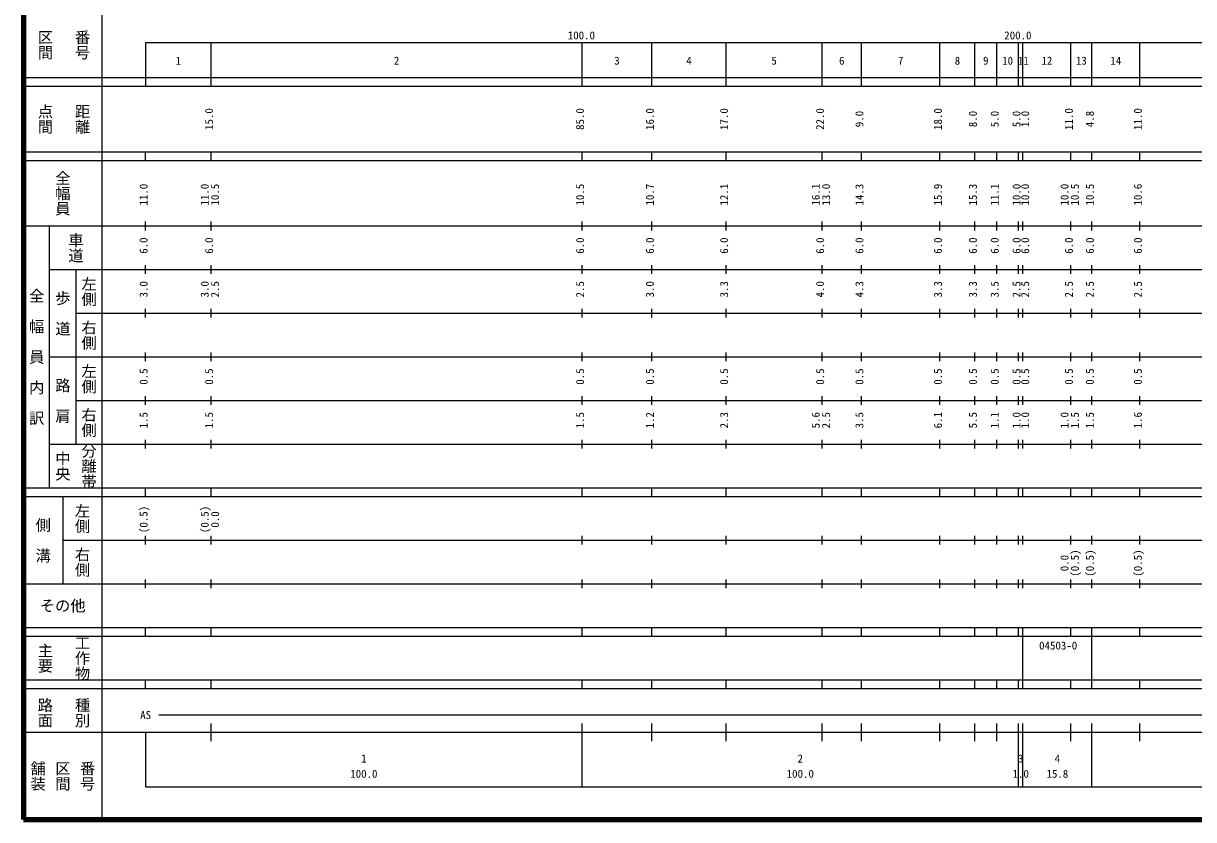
# Model space of a CAD drawing. Units: millimetres on the paper, enlarged 1000 times. Extents: x 40000 to 680000, y 20000 to 380000.
# Drawn here: x 40000 to 308111, y 20000 to 202409 of the extents above; entities that cross this region are included whole.
import ezdxf
from ezdxf.enums import TextEntityAlignment as Align

# ---------------------------------------------------------------- set-up
doc = ezdxf.new("R2010")
doc.units = ezdxf.units.MM
doc.header["$LTSCALE"] = 1000
doc.layers.add('M-TTL', color=2, linetype='Continuous', lineweight=140)
doc.layers.add('M-TTL-BAND', color=7, linetype='Continuous', lineweight=25)
doc.styles.add('@ＭＳ ゴシック', font='')
doc.styles.add('ＭＳ ゴシック', font='')
doc.styles.get('@ＭＳ ゴシック').set_extended_font_data('@MS Gothic')
doc.styles.get('ＭＳ ゴシック').set_extended_font_data('MS Gothic')

msp = doc.modelspace()

# ---------------------------------------------------------------- linework, layer by layer
at = {"layer": 'M-TTL'}
for p, q in [((40000, 380000), (40000, 20000)), ((40000, 20000), (680000, 20000))]:
    msp.add_line(p, q, dxfattribs=at)
at = {"layer": 'M-TTL-BAND'}
for p, q in [((58000, 370000), (58000, 20000)), ((68000, 198000), (579000, 198000)), ((68000, 198000), (68000, 188000)), ((83000, 188000), (83000, 198000)), ((168000, 188000), (168000, 198000)), ((184000, 188000), (184000, 198000)), ((201000, 188000), (201000, 198000)), ((223000, 188000), (223000, 198000)), ((232000, 188000), (232000, 198000)), ((250000, 188000), (250000, 198000)), ((258000, 188000), (258000, 198000)), ((263000, 188000), (263000, 198000)), ((268000, 188000), (268000, 198000)), ((269000, 188000), (269000, 198000)), ((280000, 188000), (280000, 198000)), ((284800, 188000), (284800, 198000)), ((295800, 188000), (295800, 198000)), ((40000, 190000), (579000, 190000)), ((40000, 188000), (579000, 188000)), ((40000, 173000), (579000, 173000)), ((68000, 171000), (68000, 173000)), ((83000, 171000), (83000, 173000)), ((168000, 171000), (168000, 173000)), ((184000, 171000), (184000, 173000)), ((201000, 171000), (201000, 173000)), ((223000, 171000), (223000, 173000)), ((232000, 171000), (232000, 173000)), ((250000, 171000), (250000, 173000)), ((258000, 171000), (258000, 173000)), ((263000, 171000), (263000, 173000)), ((268000, 171000), (268000, 173000)), ((269000, 171000), (269000, 173000)), ((280000, 171000), (280000, 173000)), ((284800, 171000), (284800, 173000)), ((295800, 171000), (295800, 173000)), ((40000, 171000), (579000, 171000)), ((40000, 156000), (579000, 156000)), ((46000, 96000), (46000, 156000)), ((68000, 155000), (68000, 157000)), ((83000, 155000), (83000, 157000)), ((168000, 155000), (168000, 157000)), ((184000, 155000), (184000, 157000)), ((201000, 155000), (201000, 157000)), ((223000, 155000), (223000, 157000)), ((232000, 155000), (232000, 157000)), ((250000, 155000), (250000, 157000)), ((258000, 155000), (258000, 157000)), ((263000, 155000), (263000, 157000)), ((268000, 155000), (268000, 157000)), ((269000, 155000), (269000, 157000)), ((280000, 155000), (280000, 157000)), ((284800, 155000), (284800, 157000)), ((295800, 155000), (295800, 157000)), ((46000, 146000), (579000, 146000)), ((52000, 146000), (52000, 106000)), ((68000, 145000), (68000, 147000)), ((83000, 145000), (83000, 147000)), ((168000, 145000), (168000, 147000)), ((184000, 145000), (184000, 147000)), ((201000, 145000), (201000, 147000)), ((223000, 145000), (223000, 147000)), ((232000, 145000), (232000, 147000)), ((250000, 145000), (250000, 147000)), ((258000, 145000), (258000, 147000)), ((263000, 145000), (263000, 147000)), ((268000, 145000), (268000, 147000)), ((269000, 145000), (269000, 147000)), ((280000, 145000), (280000, 147000)), ((284800, 145000), (284800, 147000)), ((295800, 145000), (295800, 147000)), ((68000, 135000), (68000, 137000)), ((83000, 135000), (83000, 137000)), ((168000, 135000), (168000, 137000)), ((184000, 135000), (184000, 137000)), ((201000, 135000), (201000, 137000)), ((223000, 135000), (223000, 137000)), ((232000, 135000), (232000, 137000)), ((250000, 135000), (250000, 137000)), ((258000, 135000), (258000, 137000)), ((263000, 135000), (263000, 137000)), ((268000, 135000), (268000, 137000)), ((269000, 135000), (269000, 137000)), ((280000, 135000), (280000, 137000)), ((284800, 135000), (284800, 137000)), ((295800, 135000), (295800, 137000)), ((52000, 136000), (579000, 136000)), ((68000, 125000), (68000, 127000)), ((83000, 125000), (83000, 127000)), ((168000, 125000), (168000, 127000)), ((184000, 125000), (184000, 127000)), ((201000, 125000), (201000, 127000)), ((223000, 125000), (223000, 127000)), ((232000, 125000), (232000, 127000)), ((250000, 125000), (250000, 127000)), ((258000, 125000), (258000, 127000)), ((263000, 125000), (263000, 127000)), ((268000, 125000), (268000, 127000)), ((269000, 125000), (269000, 127000)), ((280000, 125000), (280000, 127000)), ((284800, 125000), (284800, 127000)), ((295800, 125000), (295800, 127000)), ((46000, 126000), (579000, 126000)), ((52000, 116000), (579000, 116000)), ((68000, 115000), (68000, 117000)), ((83000, 115000), (83000, 117000)), ((168000, 115000), (168000, 117000)), ((184000, 115000), (184000, 117000)), ((201000, 115000), (201000, 117000)), ((223000, 115000), (223000, 117000)), ((232000, 115000), (232000, 117000)), ((250000, 115000), (250000, 117000)), ((258000, 115000), (258000, 117000)), ((263000, 115000), (263000, 117000)), ((268000, 115000), (268000, 117000)), ((269000, 115000), (269000, 117000)), ((280000, 115000), (280000, 117000)), ((284800, 115000), (284800, 117000)), ((295800, 115000), (295800, 117000)), ((46000, 106000), (579000, 106000)), ((68000, 105000), (68000, 107000)), ((83000, 105000), (83000, 107000)), ((168000, 105000), (168000, 107000)), ((184000, 105000), (184000, 107000)), ((201000, 105000), (201000, 107000)), ((223000, 105000), (223000, 107000)), ((232000, 105000), (232000, 107000)), ((250000, 105000), (250000, 107000)), ((258000, 105000), (258000, 107000)), ((263000, 105000), (263000, 107000)), ((268000, 105000), (268000, 107000)), ((269000, 105000), (269000, 107000)), ((280000, 105000), (280000, 107000)), ((284800, 105000), (284800, 107000)), ((295800, 105000), (295800, 107000)), ((40000, 96000), (579000, 96000)), ((40000, 94000), (579000, 94000)), ((49000, 94000), (49000, 74000)), ((68000, 94000), (68000, 96000)), ((83000, 94000), (83000, 96000)), ((168000, 94000), (168000, 96000)), ((184000, 94000), (184000, 96000)), ((201000, 94000), (201000, 96000)), ((223000, 94000), (223000, 96000)), ((232000, 94000), (232000, 96000)), ((250000, 94000), (250000, 96000)), ((258000, 94000), (258000, 96000)), ((263000, 94000), (263000, 96000)), ((268000, 94000), (268000, 96000)), ((269000, 94000), (269000, 96000)), ((280000, 94000), (280000, 96000)), ((284800, 94000), (284800, 96000)), ((295800, 94000), (295800, 96000)), ((49000, 84000), (579000, 84000)), ((68000, 83000), (68000, 85000)), ((83000, 83000), (83000, 85000)), ((168000, 83000), (168000, 85000)), ((184000, 83000), (184000, 85000)), ((201000, 83000), (201000, 85000)), ((223000, 83000), (223000, 85000)), ((232000, 83000), (232000, 85000)), ((250000, 83000), (250000, 85000)), ((258000, 83000), (258000, 85000)), ((263000, 83000), (263000, 85000)), ((268000, 83000), (268000, 85000)), ((269000, 83000), (269000, 85000)), ((280000, 83000), (280000, 85000)), ((284800, 83000), (284800, 85000)), ((295800, 83000), (295800, 85000)), ((40000, 74000), (579000, 74000)), ((68000, 73000), (68000, 75000)), ((83000, 73000), (83000, 75000)), ((168000, 73000), (168000, 75000)), ((184000, 73000), (184000, 75000)), ((201000, 73000), (201000, 75000)), ((223000, 73000), (223000, 75000)), ((232000, 73000), (232000, 75000)), ((250000, 73000), (250000, 75000)), ((258000, 73000), (258000, 75000)), ((263000, 73000), (263000, 75000)), ((268000, 73000), (268000, 75000)), ((269000, 73000), (269000, 75000)), ((280000, 73000), (280000, 75000)), ((284800, 73000), (284800, 75000)), ((295800, 73000), (295800, 75000)), ((40000, 64000), (579000, 64000)), ((40000, 62000), (579000, 62000)), ((68000, 62000), (68000, 64000)), ((83000, 62000), (83000, 64000)), ((168000, 62000), (168000, 64000)), ((184000, 62000), (184000, 64000)), ((201000, 62000), (201000, 64000)), ((223000, 62000), (223000, 64000)), ((232000, 62000), (232000, 64000)), ((250000, 62000), (250000, 64000)), ((258000, 62000), (258000, 64000)), ((263000, 62000), (263000, 64000)), ((268000, 62000), (268000, 64000)), ((269000, 62000), (269000, 64000)), ((269000, 52000), (269000, 62000)), ((280000, 62000), (280000, 64000)), ((284800, 62000), (284800, 64000)), ((284800, 52000), (284800, 62000)), ((295800, 62000), (295800, 64000)), ((40000, 52000), (579000, 52000)), ((68000, 50000), (68000, 52000)), ((83000, 50000), (83000, 52000)), ((168000, 50000), (168000, 52000)), ((184000, 50000), (184000, 52000)), ((201000, 50000), (201000, 52000)), ((223000, 50000), (223000, 52000)), ((232000, 50000), (232000, 52000)), ((250000, 50000), (250000, 52000)), ((258000, 50000), (258000, 52000)), ((263000, 50000), (263000, 52000)), ((268000, 50000), (268000, 52000)), ((269000, 50000), (269000, 52000)), ((280000, 50000), (280000, 52000)), ((284800, 50000), (284800, 52000)), ((295800, 50000), (295800, 52000)), ((40000, 50000), (579000, 50000)), ((71000, 44000), (525500, 44000)), ((83000, 38000), (83000, 42000)), ((168000, 27500), (168000, 42000)), ((184000, 38000), (184000, 42000)), ((201000, 38000), (201000, 42000)), ((223000, 38000), (223000, 42000)), ((232000, 38000), (232000, 42000)), ((250000, 38000), (250000, 42000)), ((258000, 38000), (258000, 42000)), ((263000, 38000), (263000, 42000)), ((268000, 27500), (268000, 42000)), ((269000, 27500), (269000, 42000)), ((280000, 38000), (280000, 42000)), ((284800, 27500), (284800, 42000)), ((295800, 38000), (295800, 42000)), ((40000, 40000), (579000, 40000)), ((68000, 40000), (68000, 27500)), ((68000, 27500), (579000, 27500))]:
    msp.add_line(p, q, dxfattribs=at)

# ---------------------------------------------------------------- texts
at = {"layer": 'M-TTL-BAND', "style": '@ＭＳ ゴシック'}
for s, p in [('区間', (45000, 197500)), ('番号', (53500, 197500)), ('点間', (45000, 180500)), ('距離', (53500, 180500)), ('全幅員', (49000, 163500)), ('車道', (52000, 151000)), ('左側', (55000, 141000)), ('全\u3000幅\u3000員\u3000内\u3000訳', (43000, 126000)), ('歩\u3000道', (49000, 136000)), ('右側', (55000, 131000)), ('左側', (55000, 121000)), ('路\u3000肩', (49000, 116000)), ('右側', (55000, 111000)), ('分離帯', (55000, 101000)), ('中央', (49000, 101000)), ('左側', (53500, 89000)), ('側\u3000溝', (44500, 84000)), ('右側', (53500, 79000)), ('工作物', (53500, 57000)), ('主要', (45000, 57000)), ('路面', (45000, 44500)), ('種別', (53500, 44500)), ('舗装', (43333, 30000)), ('区間', (49000, 30000)), ('番号', (54667, 30000))]:
    msp.add_text(s, height=2566, rotation=270, dxfattribs=at).set_placement(p, align=Align.MIDDLE_CENTER)
at = {"layer": 'M-TTL-BAND', "style": 'ＭＳ ゴシック'}
for s, p in [('100.0', (167844, 198195)), ('200.0', (267844, 198195)), ('1', (75500, 192405)), ('2', (125500, 192405)), ('3', (176000, 192405)), ('4', (192500, 192405)), ('5', (212000, 192405)), ('6', (227500, 192405)), ('7', (241000, 192405)), ('8', (254000, 192405)), ('9', (260500, 192405)), ('10', (265500, 192405)), ('11', (269126, 192405)), ('12', (274500, 192405)), ('13', (282400, 192405)), ('14', (290300, 192405)), ('AS', (68000, 42500)), ('2', (218000, 32523)), ('3', (268500, 32523)), ('1', (118000, 32523)), ('4', (276900, 32523)), ('100.0', (118000, 29033)), ('100.0', (218000, 29033)), ('1.0', (268500, 29033)), ('15.8', (276900, 29033))]:
    msp.add_text(s, height=1833, dxfattribs=at).set_placement(p, align=Align.BOTTOM_CENTER)
for s, p in [('15.0', (84000, 180500)), ('85.0', (169000, 180500)), ('16.0', (185000, 180500)), ('17.0', (202000, 180500)), ('22.0', (224000, 180500)), ('18.0', (251000, 180500)), ('11.0', (281000, 180500)), ('11.0', (296800, 180500)), ('9.0', (233000, 180500)), ('8.0', (259000, 180500)), ('5.0', (264000, 180500)), ('5.0', (269000, 180500)), ('1.0', (270979, 180500)), ('4.8', (285800, 180500)), ('11.0', (69000, 163174)), ('11.0', (83000, 163174)), ('10.5', (85370, 163174)), ('10.5', (169000, 163174)), ('10.7', (185000, 163174)), ('12.1', (202000, 163174)), ('16.1', (223000, 163174)), ('13.0', (225370, 163174)), ('14.3', (233000, 163174)), ('15.9', (251000, 163174)), ('15.3', (259000, 163174)), ('11.1', (264000, 163174)), ('10.0', (269000, 163174)), ('10.0', (270979, 163174)), ('10.0', (280000, 163174)), ('10.5', (282370, 163174)), ('10.5', (285800, 163174)), ('10.6', (296800, 163174)), ('6.0', (69000, 151500)), ('6.0', (84000, 151500)), ('6.0', (169000, 151500)), ('6.0', (185000, 151500)), ('6.0', (202000, 151500)), ('6.0', (224000, 151500)), ('6.0', (233000, 151500)), ('6.0', (251000, 151500)), ('6.0', (259000, 151500)), ('6.0', (264000, 151500)), ('6.0', (269000, 151500)), ('6.0', (270979, 151500)), ('6.0', (281000, 151500)), ('6.0', (285800, 151500)), ('6.0', (296800, 151500)), ('3.0', (69000, 141500)), ('3.0', (83000, 141500)), ('2.5', (85370, 141500)), ('2.5', (169000, 141500)), ('3.0', (185000, 141500)), ('3.3', (202000, 141500)), ('4.0', (224000, 141500)), ('4.3', (233000, 141500)), ('3.3', (251000, 141500)), ('3.3', (259000, 141500)), ('3.5', (264000, 141500)), ('2.5', (269000, 141500)), ('2.5', (270979, 141500)), ('2.5', (281000, 141500)), ('2.5', (285800, 141500)), ('2.5', (296800, 141500)), ('0.5', (69000, 121500)), ('0.5', (84000, 121500)), ('0.5', (169000, 121500)), ('0.5', (185000, 121500)), ('0.5', (202000, 121500)), ('0.5', (224000, 121500)), ('0.5', (233000, 121500)), ('0.5', (251000, 121500)), ('0.5', (259000, 121500)), ('0.5', (264000, 121500)), ('0.5', (269000, 121500)), ('0.5', (270979, 121500)), ('0.5', (281000, 121500)), ('0.5', (285800, 121500)), ('0.5', (296800, 121500)), ('1.5', (69000, 111500)), ('1.5', (84000, 111500)), ('1.5', (169000, 111500)), ('1.2', (185000, 111500)), ('2.3', (202000, 111500)), ('5.6', (223000, 111500)), ('2.5', (225370, 111500)), ('3.5', (233000, 111500)), ('6.1', (251000, 111500)), ('5.5', (259000, 111500)), ('1.1', (264000, 111500)), ('1.0', (269000, 111500)), ('1.0', (270979, 111500)), ('1.0', (280000, 111500)), ('1.5', (282370, 111500)), ('1.5', (285800, 111500)), ('1.6', (296800, 111500)), ('(0.5)', (69000, 88764)), ('(0.5)', (83000, 88764)), ('0.0', (85370, 88764)), ('0.0', (280000, 78764)), ('(0.5)', (282370, 78764)), ('(0.5)', (285800, 78764)), ('(0.5)', (296800, 78764))]:
    msp.add_text(s, height=1833, rotation=90, dxfattribs=at).set_placement(p, align=Align.BOTTOM_CENTER)
msp.add_text('その他', height=2566, dxfattribs=at).set_placement((49000, 69000), align=Align.MIDDLE_CENTER)
msp.add_text('04503-0', height=1833, dxfattribs=at).set_placement((272718, 58405), align=Align.BOTTOM_LEFT)

doc.saveas('drawing.dxf')
